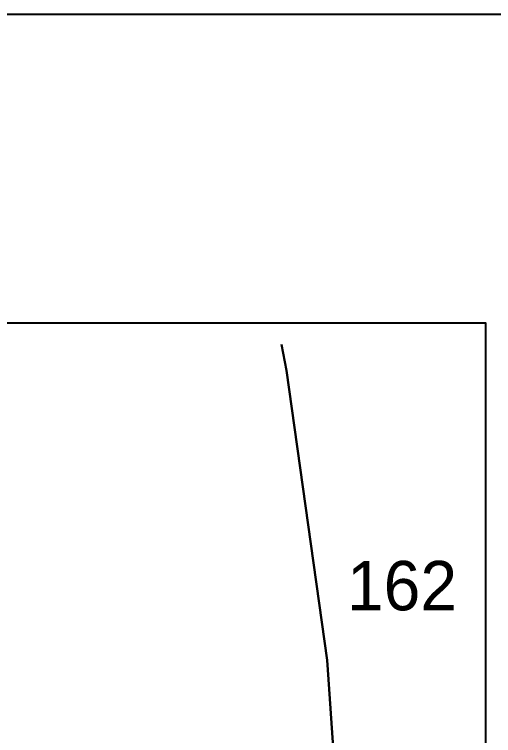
# Model space of a CAD drawing. Header units: millimetres. Extents: x 219878 to 220078, y 635585 to 635737.
# Drawn here: x 220051 to 220054.88, y 635687.73 to 635693.57 of the extents above; entities that cross this region are included whole.
import ezdxf
from ezdxf.enums import TextEntityAlignment as Align

# ---------------------------------------------------------------- set-up
doc = ezdxf.new("R2010")
doc.units = ezdxf.units.MM
for name, color, linetype in [('1202', 7, 'Continuous'), ('1602', 240, 'Continuous'), ('1603', 240, 'Continuous')]:
    doc.layers.add(name, color=color, linetype=linetype)
doc.styles.add('HEBTXT', font='hebtxt')
doc.styles.add('MAVAT_HEBTXT', font='HEBTXT')

# ---------------------------------------------------------------- blocks, each defined once
blk = doc.blocks.new('1603')
at = {"style": 'HEBTXT'}
blk.add_attdef('PARCEL_NUM', text='', height=2.4, dxfattribs=at).set_placement((0, 1), align=Align.CENTER)
at = {"style": 'HEBTXT', "flags": 1}
for tag, p in [('LOT_NUM', (0, -1)), ('GUSH_SUFFI', (0, -3.2)), ('LEGAL_AREA', (0, -5.4)), ('ANALYTIC', (0, -7.6))]:
    blk.add_attdef(tag, text='', height=1.6, dxfattribs=at).set_placement(p, align=Align.TOP_CENTER)

msp = doc.modelspace()

# ---------------------------------------------------------------- linework, layer by layer
at = {"layer": '1202'}
for points in [[(220011.5365, 635646.7041), (220057.3138, 635646.7041), (220057.3138, 635693.5743), (220011.5365, 635693.5743), (220011.5365, 635646.7041)], [(220014.0365, 635649.2041), (220054.8138, 635649.2041), (220054.8138, 635691.0743), (220014.0365, 635691.0743), (220014.0365, 635649.2041)]]:
    msp.add_lwpolyline(points, dxfattribs=at)
at = {"layer": '1602'}
for points in [[(220054.783, 635680.0301), (220054.1526, 635680.034), (220053.8086, 635684.304), (220053.5306, 635688.344), (220053.2006, 635690.69), (220053.1614, 635690.9001)], [(220053.1614, 635690.9001), (220053.2006, 635690.69), (220053.5306, 635688.344), (220053.8086, 635684.304), (220054.1526, 635680.034)]]:
    msp.add_lwpolyline(points, dxfattribs=at)

# ---------------------------------------------------------------- block references
at = {"layer": '1603'}
ref = msp.add_blockref('1603', (220054.1356, 635688.9469), dxfattribs=dict(at, xscale=0.2000000000000141, yscale=0.2000000000000141, zscale=0.2000000000000141))
ref.add_attrib('PARCEL_NUM', '162', dxfattribs={"layer": '0', "height": 0.4, "rotation": 0, "style": 'MAVAT_HEBTXT'}).set_placement((220054.1356, 635688.9469), align=Align.MIDDLE)

doc.saveas('drawing.dxf')
